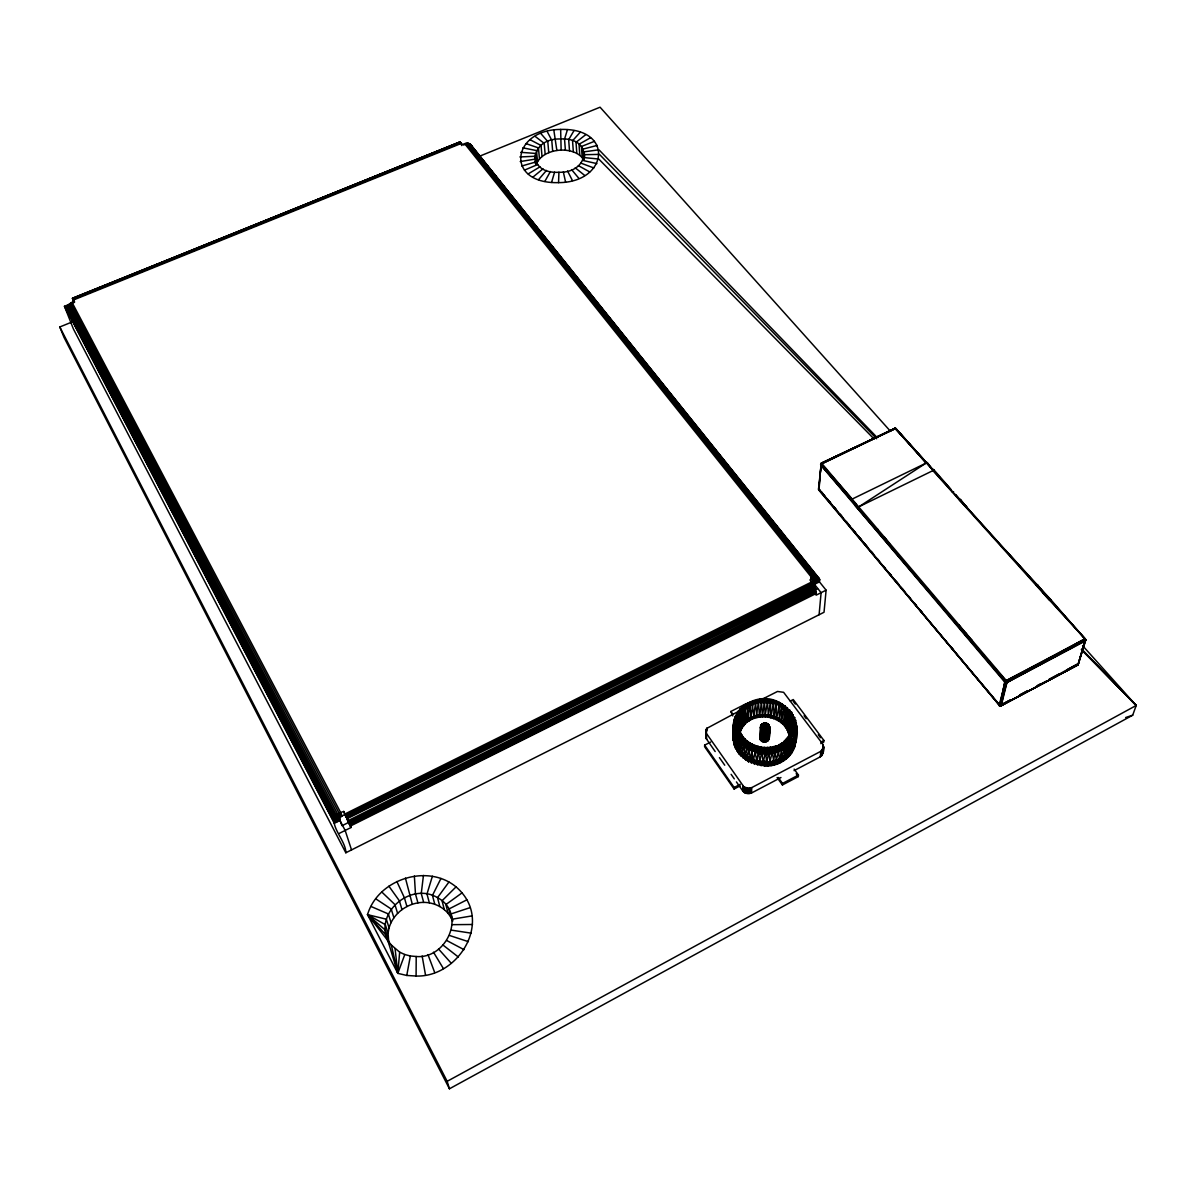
<?xml version="1.0" encoding="UTF-8"?>
<svg xmlns="http://www.w3.org/2000/svg" width="1196" height="1196" viewBox="0 0 1196 1196"><rect width="100%" height="100%" fill="white"/><g stroke="black" fill="none" stroke-linecap="round" stroke-linejoin="round"><path stroke-width="1.5" d="M710.663 742.043L704.638 745.138L704.623 746.723L734.105 789.031L740.204 785.847M715.178 751.551L706.208 738.56L706.567 728.514L740.189 710.469M733.91 739.128L735.136 738.366L733.596 737.708L734.105 730.263L737.259 728.215L739.337 729.964C744.286 744.525 762.51 750.924 776.339 745.781L778.506 751.118L776.383 760.447L777.908 759.879C819.514 741.042 786.983 681.645 747.575 703.263C729.859 712.323 728.065 740.264 742.208 753.226C753.644 763.616 772.242 765.096 784.995 756.231L786.878 746.483L793.008 739.756L796.252 731.683L796.641 728.827L792.066 725.195C791.812 710.035 775.546 700.019 761.463 701.648C741.625 702.216 733.327 724.582 738.56 741.565L739.337 729.964L738.41 722.13L737.02 720.47C742.641 688.732 798.599 697.178 793.247 729.47C786.669 759.983 733.028 751.895 737.02 720.47L738.799 719.558L738.455 715.507L735.45 716.165L733.342 734.852L733.596 724.522L737.02 720.47L733.866 721.681L733.432 731.997L735.017 733.462L733.552 732.984L735.136 727.497L739.92 720.201L735.091 729.097L733.238 737.409L733.552 732.984L735.121 732.386L738.859 723.161L738.022 722.474L736.377 726.525L736.422 724.911L738.859 723.161L736.138 727.646L734.972 732.939L733.387 733.417M416.088 976.026C456.498 977.581 490.27 926.078 462.03 892.889C435.538 861.135 378.908 876.115 367.531 914.641L397.82 973.35L406.76 975.458L416.088 976.026L416.208 956.501C446.885 959.297 467.202 913.475 437.527 897.658C410.557 881.482 373.182 913.445 388.55 942.313M706.687 739.397L706.238 733.013M733.596 737.708L733.671 727.407L738.41 722.13L737.947 736.362L738.38 724.761L736.781 723.042L733.596 724.522L733.432 731.997M743.867 711.471L744.914 704.893L746.977 705.326L745.586 708.256L743.583 725.793L741.55 725.329L742.163 727.856L740.189 727.602L741.027 730.068L739.158 729.994L740.189 732.386C747.037 709.931 784.397 712.681 789.061 735.211L790.855 735.525C787.312 710.618 746.125 706.806 738.709 731.234L738.799 719.558L737.588 717.944L734.494 718.886L733.881 729.171L735.39 730.263L734.972 732.939L733.656 730.577L735.704 729.739L734.18 730.203L733.238 737.409M763.018 741.849L763.601 731.085L762.405 727.542C761.254 716.419 776.847 730.203 765.216 731.309C754.198 730.382 765.754 716.838 769.581 726.57L768.146 740.623L765.44 742.013L762.271 741.565L760.103 739.457L759.968 736.706M738.56 741.565L738.68 727.377L736.856 725.628L733.671 727.407C736.392 751.357 769.207 760.925 786.878 746.483L783.963 741.55L789.36 735.316L792.066 725.195L796.327 723.072L795.983 736.288L795.774 739.143L794.144 739.726L793.725 731.578L791.094 725.165L793.247 714.804L787.73 712.681L785.936 724.582L784.621 726.136L786.789 725.688L787.73 712.681L789.046 711.994L791.573 712.278L791.767 722.474L795.833 733.417L794.279 735.884L794.144 739.726L795.878 737.708L794.234 738.65L795.729 740.115C795.624 755.932 779.493 766.89 764.648 766.008C750.998 762.57 734.583 754.975 733.357 738.68L734.942 737.812M738.56 748.277L739.397 749.458L737.155 749.698L737.11 751.282L735.704 747.066L737.842 746.992L738.56 748.277L737.155 749.698L738.874 753.779L735.704 747.066L739.382 748.681L738.934 752.194L740.937 756.096L740.997 754.512L743.389 753.943L743.329 756.649L745.841 760.148L745.781 755.11L740.234 750.64L738.874 753.779L748.636 761.822L751.791 757.232M787.73 712.681L787.581 726.824L786.176 728.229L788.254 728.005L787.431 730.457L789.45 730.427L788.403 732.804L790.661 734.224L789.061 735.211L789.405 737.648L791.034 738.141M826.107 590.181L816.076 595.189L815.074 587.954L809.991 579.896C812.727 577.444 821.263 575.47 819.439 581.854L826.107 590.181L824.029 612.262L345.823 852.778L73.419 328.99L64.449 306.281L73.958 302.453M705.804 731.19L705.909 737.663L705.879 730.263L706.208 738.56M764.603 760.581L764.648 766.008L764.767 762.271L763.706 761.418L755.334 760.716L744.42 754.885L743.269 758.234L740.997 754.512L741.251 751.791L738.934 752.194M787.716 747.65L787.85 737.573L791.259 742.193L791.483 749.847L790.078 749.877L793.068 747.336L794.428 737.185L790.556 732.909L789.225 745.243M792.754 745.003L791.976 746.648L794.308 744.704L794.428 737.185L790.317 736.751L789.36 735.316L788.747 738.934L793.008 739.756L793.068 747.336M746.872 756.709L745.9 758.563L748.636 761.822L748.397 756.844L744.674 755.259L743.822 739.95L745.213 739.292L745.571 747.919M787.431 730.457L788.926 729.186L789.255 714.999L791.573 712.278L790.9 721.233L791.767 722.474M746.364 705.147L746.424 703.532L730.846 711.485L732.834 715.926M748.831 757.83L748.397 756.844L749.533 758.294L748.711 760.252L751.611 763.242L751.208 758.309L747.38 757.068L745.781 755.11L746.02 756.156M794.069 770.628L820.262 756.859C824.149 754.257 824.582 747.799 822.594 743.882L783.604 692.305L777.505 691.467L760.028 700.318M735.704 747.066L737.17 745.781L736.601 744.39L734.583 744.331L735.66 748.651L734.583 744.331L736.108 743.179L735.69 741.714M735.136 727.497L735.091 729.097L736.422 724.911L737.842 724.731L735.241 725.105L736.288 728.11L735.39 730.263L734.284 727.796L736.616 727.183L735.136 727.497L734.135 731.788L734.18 730.203L736.288 728.11L735.136 727.497L737.424 725.568L736.527 722.519L738.59 722.743L738.126 720.082L740.249 720.5M734.105 789.031L734.15 787.491L704.638 745.138M789.076 745.332L789.36 735.316L787.91 747.575M737.977 724.088L738.022 722.474M790.317 732.954L788.403 732.804L789.958 731.668L790.451 717.436L793.247 714.804L792.365 728.528L794.189 739.457M788.837 751.417L788.373 755.648L792.006 752.583L792.126 750.998L790.078 749.877L792.275 748.591L790.556 749.1L790.272 755.005C782.079 760.985 772.033 765.963 761.389 764.199L760.477 761.075L761.583 762.046C770.553 763.093 780.091 760.566 786.774 754.332L788.373 755.648L788.254 757.232L786.056 757.681L783.903 755.947L787.431 754.317L789.211 744.435L786.056 739.651L784.8 742.791L789.211 744.435L789.599 752.179L788.284 752.105L790.541 751.013M558.547 182.629C608.121 182.569 614.744 127.867 560.655 129.437C511.454 129.527 504.428 184.049 558.547 182.629L558.936 172.284C589.658 173.136 593.754 137.121 560.251 138.975C529.679 138.153 525.433 174.093 558.936 172.284M780.973 777.52L751.507 793.008L745.198 793.053L742.791 791.019L743 785.593L706.716 733.851M743.464 791.812L743 785.593M788.792 752.209L790.392 753.42L792.126 750.998L795.22 744.555L795.729 740.115L795.43 734.389L793.322 731.19L795.639 720.231L790.451 717.436L788.926 729.186M744.271 792.5L743.673 786.385M747.306 719.558L747.201 722.16L745.138 721.278L745.272 723.879L744.106 722.205L743.628 710.2L744.779 707.015L742.477 706.761L741.281 715.059M749.533 758.294L754.183 759.52L755.334 760.716L754.736 764.379L751.686 761.658L754.168 760.297L754.811 762.794L757.98 765.231L753.555 746.409L755.259 745.586L755.678 752.239M791.931 747.455L792.126 750.998L794.488 747.336L795.594 741.714L795.759 737.259L793.965 733.925L796.327 723.072L791.333 719.977L794.607 717.465L789.255 714.999L787.581 726.824L785.428 727.168L786.789 725.688M560.655 129.437L561.133 150.083C569.595 149.904 579.372 152.4 583.947 160.159L583.2 149.052L597.253 145.404M705.849 735.824L706.133 729.366L705.79 736.751M749.713 788.269L749.473 793.681L748.606 788.358L744.48 787.073L745.198 793.053L745.407 787.626L746.214 793.456L746.424 788.029L747.291 793.696L747.5 788.284L748.382 793.77L748.606 788.358L751.761 787.596L820.83 751.312L823.61 747.53M750.535 793.426L750.774 788.015M794.234 738.65L795.983 736.288L796.656 725.942L791.916 727.826L790.048 744.57L790.556 732.909L790.317 736.751L793.008 739.756L791.483 749.847M738.799 719.558L738.156 733.776L738.425 732.505M751.507 793.008L751.761 787.596M768.908 739.397L768.385 736.003C772.033 729.889 768.535 719.274 761.299 724.746L760.477 740.1M771.555 761.568L761.583 762.046L761.299 765.769L758.055 763.646L758.428 761.523L757.292 760.447L758.189 761.239M764.767 762.271L766.965 761.448L767.967 762.196L768.011 765.933L764.737 764.438L763.706 761.418L768.236 761.942M759.849 738.784L760.551 725.957L764.872 723.117L768.206 724.372L766.771 727.138L763.781 727.377C754.452 725.494 771.883 719.409 769.163 729.276L762.405 727.542L767.727 724.791C771.091 725.374 769.088 730.412 765.889 727.691L763.526 723.326M760.103 739.457L760.865 725.329C770.03 717.764 771.39 733.312 768.594 740.04M760.97 740.668L761.852 724.253M761.583 741.161L762.719 723.595L767.025 723.55L768.849 725.045L768.475 734.254M762.271 741.565L763.212 723.55M763.601 730.517L764.274 723.296M763.825 742.028L764.797 723.296L769.686 727.258L769.073 738.709M764.633 742.088L765.216 731.309L768.146 725.673M765.231 730.502L765.53 723.296M765.44 742.013L765.844 729.381L767.204 728.229L762.345 723.939M766.023 730.666L766.412 723.52M766.232 741.834L766.726 723.64M766.95 741.535L767.847 724.208M767.608 741.116L768.46 724.686M768.146 740.623L768.729 729.844L767.04 725.344M738.709 731.234L739.621 713.16L736.751 713.578L734.673 726.421L736.138 727.646L737.424 725.568L736.422 724.911M767.473 723.894L763.153 728.259L760.432 728.035L761.942 725.733L767.189 726.271L768.505 727.362L768.176 730.352L766.576 729.739L765.889 727.691L762.151 730.397L761.987 726.66L764.932 723.475M767.967 762.196L770.179 761.164L771.106 761.837L771.315 765.56L768.101 764.364L766.561 762.061L765.425 748.905L764.304 747.485L762.36 748.696L759.834 761.583L758.608 752.493L756.395 747.44L758.189 746.513L761.972 753.046L763.183 761.987L763.706 761.418M766.561 762.061L768.744 753.196L765.425 748.905L767.398 747.515L772.093 752.807L769.91 761.837L768.475 748.831L770.463 747.231L771.48 748.487L774.545 764.857L771.42 763.975L770.179 761.164M771.42 763.975L773.334 760.581L774.784 760.88M795.774 739.143L796.252 731.683L791.916 727.826L790.72 742.028L791.872 722.578L795.639 720.231L795.325 730.562L793.725 731.578L795.729 740.115L792.38 726.166L791.064 725.957L794.742 731.563L795.759 737.259L794.249 736.691M776.383 760.447L774.425 747.859L781.631 743.209L784.307 748.292L782.319 757.905L777.146 760.237L777.669 763.87L774.649 763.287L776.383 759.714L774.186 761.179M780.868 758.608L779.239 759.34L780.734 761.03L783.395 761.06L784.546 755.438L786.206 755.274L783.903 755.947L784.995 756.231L784.307 748.292L779.074 744.63L777.265 746.962L781.496 749.847L782.319 757.905L779.971 759.026L780.629 762.6L777.774 762.301L776.339 760.507M741.027 730.068L739.591 728.768L741.086 710.962L738.366 711.127L737.259 721.263L735.809 723.774L737.214 725.135L738.59 722.743L737.259 721.263L736.751 713.578L741.086 710.962L742.312 724.223L743.583 725.793L743.209 723.206M794.144 769.118L798.45 775.038L798.315 776.593L782.423 784.98L782.528 783.425L778.252 777.475M790.885 740.743L789.42 740.115L791.049 739.442L792.066 725.195L791.184 735.166M823.027 753.076L823.401 748.442M739.517 742.447L740.339 732.475L737.977 730.756L734.897 733.088L734.209 740.548L734.105 730.263L738.38 724.761L738.082 738.964L738.68 727.377L734.897 733.088L735.166 743.329L736.616 743.703M742.163 727.856L740.802 726.421L742.806 708.899L740.279 708.839L739.008 718.901L737.259 721.263M818.498 489.239L821.308 463.226L895.356 428.183L1085.415 638.948L1078.074 664.722L1000.11 706.103L818.632 488.686L819.828 490.076L818.752 489.986L818.498 489.239L1000.11 706.103L1078.074 664.722L1085.789 639.935L1050.895 599.764L1005.148 549.771M819.26 486.518L819.858 479.447M820.441 472.375L821.308 463.226L895.356 428.183L939.593 477.219M388.072 933.299L385.321 924.643L367.531 914.641L386.338 935.436L397.82 973.35L399.658 952.166L391.316 945.004L367.531 914.641L386.338 919.201L389.074 927.887L388.072 933.299L388.76 942.269M815.268 589.718L814.506 582.138L811.023 577.773M764.394 731.264L764.588 729.381L762.196 724.372M819.096 614.744L821.099 592.678L812.114 581.435M339.335 833.358L350.981 827.527L343.76 811.441C320.633 818.393 346.272 838.68 345.823 852.778M735.017 733.462L734.18 730.203L735.48 730.741M742.312 724.223L743.628 710.2L742.806 708.899L738.366 711.127L739.008 718.901L740.025 717.809M790.048 744.57L791.408 730.397L796.641 728.827L795.983 736.288L794.338 737.02L795.908 734.852L794.279 735.884M706.851 730.92L707.165 727.751M740.847 743.224L741.655 734.897L738.993 733.223L736.033 735.839L735.166 743.329M820.262 756.859L820.83 751.312M821.129 756.306L821.697 750.759M761.613 724.417L761.06 729.336L764.124 728.723L766.247 723.311M821.846 755.633L823.64 746.588L823.057 752.135M823.282 747.5L822.893 751.193L823.117 744.734M790.317 701.065L793.247 699.555L823.924 740.488L823.76 742.073L820.785 743.628M742.357 745.542L743.299 737.17L740.324 735.6L737.513 738.485L736.467 746.005L737.857 746.244M768.251 732.131C770.119 727.332 767.264 725.314 769.581 726.57M895.101 428.602L821.159 463.555L818.752 489.986L1000.11 706.103L1078 664.871L1085.714 639.696L1043.51 593.575L1037.261 584.62L1036.035 585.248L932.895 470.611L927.304 462.493L850.954 499.674L820.77 465.05L821.308 463.226L895.819 428.452L931.116 467.8L895.101 428.602L820.531 464.511M749.533 706.701L750.43 701.888L751.955 702.62L750.206 705.012L747.201 722.16L746.169 720.366L747.784 706.522L749.384 703.861L747.575 703.263L746.738 708.137M789.958 731.668L791.333 719.977L790.661 734.224L791.872 722.578L796.656 725.942L795.833 733.417L794.204 734.284L795.579 731.982L793.995 733.118M794.308 744.704L795.519 734.479L791.408 730.397L791.603 734.419L795.519 734.479L795.22 741.969L796.252 731.683L792.589 731.997M423.444 875.427L421.261 893.547L423.683 902.397C435.793 902.307 448.231 909.379 452.507 921.04M744.166 747.724L745.213 739.292L741.939 737.857L739.292 740.982L738.082 748.576L741.251 751.013L740.01 750.998L739.292 740.982L740.324 735.6L741.655 734.897L741.864 743.643M789.838 716.658L789.599 709.901L785.922 710.514L784.008 722.519L780.779 722.429L783.843 708.54L785.249 707.883L784.86 705.745L783.006 706.103L782.154 703.995L779.015 705.221L776.862 717.6L773.513 718.467L772.691 716L770.822 717.63L769.79 715.253L768.041 717.062L770.538 702.157L766.472 699.286L765.619 702.844M786.729 746.274L787.85 737.573L786.893 740.952L791.259 742.193L789.599 752.179M743 711.56L742.477 706.761L746.977 705.326L749.354 720.65L749.698 718.078M746.483 748.008L747.41 741.221L743.822 739.95L741.37 743.314L740.01 750.998M784.606 750.012L786.056 739.651L786.056 748.113M967.355 507.792L962.675 502.709L1085.46 639.292L1078 664.871L1000.992 705.969L999.094 705.565L1005.537 680.987L1084.473 639.098L1085.789 639.935M748.831 749.772L749.832 742.925L745.945 741.879L743.733 745.467L742.208 753.226L743.389 753.166L742.193 752.852L740.997 754.512M782.692 750.101L783.963 741.55L779.956 745.811L781.496 749.847L779.971 759.026M751.387 751.297L752.463 744.39L748.292 743.613L744.674 755.259M780.569 749.997L781.631 743.209L781.81 750.086M752.508 705.535L753.45 700.781L755.588 702.785L756.859 717.51L757.875 715.163L759.595 716.987L761.463 701.648L763.422 700.213L763.153 699.212L766.427 700.273L767.533 701.693L768.31 714.954M754.407 750.834L755.259 745.586L750.834 745.138L747.38 757.068L745.945 741.879L747.41 741.221L747.829 749.772M777.983 751.342L779.074 744.63L779.329 751.566M775.501 717.017L773.513 718.467L776.324 703.936L780.569 704.534L779.254 702.5L777.953 703.173L776.204 701.26L775.202 702.067L769.775 699.645L767.533 701.693L765.32 714.64L762.405 716.733L764.498 701.529L766.472 699.286L766.935 702.934M756.993 753.585L758.189 746.513L753.555 746.409L750.281 758.608L748.397 756.844M775.232 752.419L776.339 745.781L776.653 752.792M779.448 719.005L781.541 706.761L783.006 706.103L779.015 705.221L779.448 719.005L778.521 720.874L780.644 719.828L780.779 722.429L782.932 721.592M759.983 754.302L761.224 747.141L759.34 748.203L756.545 760.895M772.332 753.226L773.453 746.663L778.506 751.118L779.433 759.325M763.033 754.721L764.304 747.485L764.782 754.826M771.256 715.552L773.483 702.904L775.202 702.067L770.538 702.157L770.822 717.63M766.113 754.84L767.398 747.515L767.847 754.766M769.327 753.719L770.463 747.231L770.882 754.407M64.449 306.281L67.664 312.44C64.464 307.477 69.712 302.439 74.436 301.467L72.537 298.223L459.683 142.04L462.613 144.641C466.171 141.92 472.764 143.146 472.076 148.588M406.76 975.458L410.363 955.993L416.208 956.501M1085.206 641.056L1085.714 639.696L1085.206 641.056L1006.972 682.512L1004.715 682.049L820.77 465.05L821.308 463.226M764.588 729.381L766.8 731.055L767.922 728.304M789.958 720.022L791.573 712.278M755.947 703.084L756.605 699.974L760.447 700.422L761.463 701.648L762.315 714.61M1004.715 682.049L1000.11 706.103M820.964 464.526L1005.537 680.987L1006.225 682.542L1000.992 705.969L999.094 705.565L1001.216 705.715L1006.972 682.512L1006.21 680.524L821.622 463.241L820.77 465.05M788.553 714.61L789.599 709.901L789.046 711.994L785.922 710.514L785.936 724.582L782.812 724.193L784.008 722.519L783.843 708.54L787.282 709.856L787.357 707.718L781.541 706.761L781.84 720.65M759.161 702.515L759.849 699.436L763.422 700.213L764.498 701.529L765.231 716.763L766.815 714.789L768.041 717.062M745.497 709.766L744.914 704.893L749.384 703.861L751.701 719.349L752.284 716.838M762.301 702.844L763.153 699.212L763.616 702.814M786.25 712.487L787.357 707.718L787.701 714.401M773.199 761.299L775.367 752.12L771.48 748.487L773.453 746.663L773.827 753.749M783.709 710.588L784.86 705.745L785.294 712.368M754.183 759.52L753.345 759.894L756.395 747.44M768.923 703.158L769.775 699.645L770.149 702.74M781.347 707.27L782.154 703.995L782.543 708.899M762.839 730.801L763.153 728.259L762.614 729.171M1085.415 638.948L1006.942 681.944L1000.469 705.894L925.704 617.121M772.182 703.771L773.035 700.318L773.393 703.457M775.367 704.653L776.204 701.26L776.533 704.459M763.183 761.987L765.365 753.271L761.224 747.141L761.717 754.571M778.432 705.834L779.254 702.5L779.553 705.73M765.216 731.309L764.124 728.723M551.565 182.435L554.585 172.164M432.384 876.234L426.987 894.01L429.349 902.845M567.457 129.602L564.542 139.095L565.394 150.188M748.203 708.211L747.575 703.263L751.955 702.62L754.213 718.303L755.02 715.851M751.686 761.658L752.359 759.639M71.88 322.068L59.8 326.971L63.941 337.242L449.442 1088.794L1132.702 715.193L1136.2 705.476L1082.589 645.646M391.316 945.004L397.82 973.35L404.786 954.528L410.363 955.993M389.074 927.887C393.305 912.907 408.285 902.382 423.683 902.397M819.185 490.151L818.692 489.343L819.454 489.493M780.734 761.03L782.02 757.128L783.649 757.068L781.362 757.531L783.515 759.475L785.951 759.266L786.774 754.332L784.486 756.246M761.553 729.904L762.405 728.349M790.511 749.907L791.573 747.515M536.271 164.465C539.994 154.628 551.371 150.517 561.133 150.083M466.754 143.266L814.82 577.743L812.996 581.824L812.219 582.123L812.518 578.64L464.736 143.789M749.354 720.65L750.953 717.391L752.822 703.771L754.676 701.633L750.43 701.888L750.879 705.251M777.774 762.301L779.239 759.34M440.965 878.462L432.459 895.4L434.776 904.236M350.981 827.527L346.347 816.449L813.19 584.171M815.896 577.519L812.996 581.824L815.896 577.519L467.726 143.221M759.595 716.987L760.82 714.745L762.405 716.733L763.81 714.625M544.838 181.418L550.384 171.536M760.686 728.708L761.732 727.422M574.035 130.558L568.668 139.693L569.505 150.801M814.82 577.743L812.219 582.123L813.684 578.116L465.752 143.445M751.701 719.349L753.615 716.284L755.588 702.785L757.517 700.901L756.605 699.974L757.083 703.442M448.904 882.05L437.527 897.658L439.814 906.493M786.893 538.634L819.574 579.357L813.669 581.734L816.868 577.444L468.638 143.326M760.327 727.332L763.108 726.615M754.213 718.303L756.425 715.432L758.488 702.067L760.447 700.422L759.849 699.436L760.327 702.979M761.463 726.361L763.392 724.821M470.207 143.983L819.38 578.7L814.192 581.839L817.72 577.533L469.475 143.595M768.101 764.364L770.134 761.942M538.574 179.609L546.482 170.415M580.195 132.263L572.54 140.769L573.347 151.877M926.93 589.479L854.706 505.086L855.798 503.725L850.954 499.674L821.099 463.809L852.165 499.076M927.438 588.925L957.787 625.643L959.057 624.985L965.68 634.015L972.318 640.622L971.062 641.28L965.157 634.568L966.338 633.566L971.062 641.28L1006.942 681.944L1085.37 640.368L1085.056 638.873M890.706 545.63L884.487 537.154L883.261 537.751L1004.999 681.541L1006.075 681.84L1084.473 639.098M813.669 581.734L817.72 577.533M764.737 764.438L766.92 762.226M737.588 717.944L733.866 721.681L733.881 729.171M456.005 886.909L442.057 900.752L444.299 909.558M791.094 725.165L792.529 723.759L791.782 726.361L793.725 731.578L794.892 729.171L793.352 730.397M814.192 581.839L818.438 577.773M763.601 731.085L766.576 729.739M343.76 811.441L344.747 814.536L340.875 816.569L339.44 818.961L341.996 825.688M792.395 727.736L793.875 726.421L792.918 728.932L794.473 727.766L794.607 717.465L793.277 725.06L791.064 725.957L794.742 731.563L795.43 734.389L793.965 733.925M761.389 764.199L763.676 762.196M532.982 177.068L542.984 168.845M585.756 134.67L576.024 142.294L576.816 153.402M758.055 763.646L760.432 761.852M462.03 892.889L445.884 904.565L448.096 913.355M811.097 578.251L814.596 582.616L819.574 579.357M858.758 506.85L926.123 463.076L895.819 428.452L894.174 428.602M754.811 762.794L757.247 761.224M459.683 142.04L72.552 298.611L73.27 300.674M528.213 173.883L539.994 166.857M761.149 727.153L761.987 726.66M590.54 137.734L579.028 144.223L579.791 155.331M449.442 1088.794L447.169 1081.319L1136.2 705.476L1081.692 649.099M1006.972 682.512L1085.37 640.368M1019.68 694.936L1027.842 690.585M1037.65 685.353L1040.924 683.619M1049.086 679.253L1058.894 674.036M1067.056 669.685L1076.863 664.453L1078 664.871L1077.506 664.019L1049.535 679.448M895.356 428.183L894.518 428.198M770.538 702.157L772.347 701.2M1085.116 639.606L1005.537 680.987M782.528 783.425L798.45 775.038M1019.859 695.011L1028.097 690.69M1036.349 686.369L1046.231 681.182M766.771 727.138L769.013 727.093M734.15 787.491L740.264 784.292M820.949 742.043L823.924 740.488M466.829 899.855L448.904 909.005L451.101 917.766M816.106 591.557L349.845 824.223L347.647 820.426L349.396 823.102L815.881 590.42M816.225 593.47L350.488 826.002L347.872 821.024L350.219 825.195L816.225 592.573M811.665 581.989L345.061 813.923L346.063 817.003L344.747 814.536M812.428 583.02L345.704 815.134L346.063 817.003M814.596 582.616L819.604 580.12L810.26 568.489M334.147 823.386L339.948 820.501L345.166 830.443L351.534 849.908M814.446 584.351L819.439 581.854M346.347 816.449L347.019 817.81L813.878 585.397M814.521 586.668L346.93 818.767M349.396 823.102L347.318 819.649L348.29 820.561L815.074 587.954M815.523 589.209L348.873 821.861L347.318 819.649M342.848 825.315L348.365 822.564M814.327 590.211L817.511 588.626M876.489 529.768L877.7 529.155M952.39 492.274L953.586 491.691M950.76 489.104L934.091 470.043L857.547 507.433L855.798 503.725M822.026 463.585L895.146 428.198L926.123 463.076M748.711 760.252L751.193 759.086M793.068 744.062L794.757 743.329M524.431 170.161L537.617 164.54M479.237 156.347L600.063 107.206L890.572 431.382M73.943 301.571L72.493 298.312L460.056 142.055M460.505 142.279L72.911 298.671L74.152 301.601M79.639 296.324L88.295 292.826M91.763 291.435L109.09 284.439M121.215 279.55L126.417 277.442M133.339 274.646L138.542 272.553M141.995 271.163L150.666 267.665M154.135 266.26L167.993 260.668M171.462 259.278L180.118 255.78M183.586 254.374L188.774 252.281M192.242 250.876L200.913 247.393M211.303 243.192L218.24 240.396M225.162 237.6L230.365 235.507M233.833 234.102L242.489 230.604M245.957 229.213L251.145 227.105M275.409 217.328L280.611 215.22M284.065 213.83L292.736 210.332M296.189 208.926L318.719 199.837M325.656 197.041L330.844 194.948M337.78 192.152L342.968 190.059M346.436 188.654L355.107 185.156M358.561 183.765L372.434 178.174M377.622 176.066L384.559 173.271M388.027 171.88L393.215 169.787M396.683 168.382L405.339 164.884M408.808 163.493L422.666 157.902M427.869 155.794L434.791 152.998M438.259 151.608L446.93 148.11M450.384 146.704L459.055 143.206M74.257 301.781L73.225 299.209L460.998 142.698L461.701 145.568M461.551 143.311L73.614 299.927L74.541 302.304M463.6 144.985L467.83 143.281M594.412 141.337L581.435 146.495L582.198 157.603M745.9 758.563L748.382 757.606M791.976 746.648L793.681 746.02M1043.51 593.575L1044.467 593.455L1037.261 584.62M66.677 308.673L333.624 820.022L339.574 818.004L337.84 814.7M761.628 725.299L760.925 725.538C759.281 730.995 769.327 732.386 769.342 726.734L768.654 726.301M470.237 907.585L451.027 913.938L452.776 920.92M1125.63 717.54L1132.702 715.193M743.329 756.649L745.766 755.887M782.812 724.193L784.98 723.55M521.74 166.005L535.913 161.953M333.624 820.022L339.44 818.961L336.838 814.013M786.818 753.525L788.508 753.241M452.178 919.201L472.136 915.882M520.215 161.55L534.926 159.173M67.29 306.565L334.686 817.87L340.098 817.272L338.363 813.968M765.35 724.178L762.943 724.118M519.886 156.945L534.702 156.287L535.404 163.673M584.56 154.688L599.48 154.389L876.653 438.738M761.508 724.851L762.271 724.836M452.312 924.672L472.48 924.493M334.686 817.87L339.574 818.004L334.028 818.961L66.871 307.611M520.768 152.326L535.225 153.402L536.092 162.626M584.096 157.588L598.777 159.038L873.379 438.244M1006.075 681.84L1006.942 681.944M786.221 754.123L787.431 754.317L786.878 746.483L782.483 744.42L783.963 741.55L784.083 750.071M451.43 930.144L471.209 933.164M761.583 762.046L755.334 760.716M735.121 738.979L733.357 738.68L734.538 745.93L733.791 741.52L735.361 740.518L733.357 738.68L733.746 743.12L733.791 741.52L736.108 743.179M522.816 147.826L536.496 150.576L537.527 161.654M68.725 304.591L336.659 815.687L340.875 816.569L70.818 303.022M792.365 728.528L793.725 728.812L794.742 731.563L793.322 731.19M582.886 160.443L596.894 163.613M449.547 935.481L468.369 941.656M525.956 143.595L538.454 147.9L539.471 158.978M740.234 750.64L741.251 751.013M580.972 163.164L593.844 167.948M370.954 906.448L388.326 913.938L391.032 922.654M336.659 815.687L340.098 817.272L335.568 816.763L67.918 305.548M399.658 952.166L404.786 954.528M530.097 139.723L541.04 145.464L542.042 156.556M446.706 940.505L464.033 949.669M794.622 745.736L793.023 744.869L793.531 748.427M578.386 165.646L589.733 171.94M734.583 744.331L737.17 745.781M339.141 813.265L340.875 816.569L337.93 814.655L69.712 303.739M375.768 898.839L391.212 909.02L393.903 917.766M792.26 727.781L793.725 728.812L792.38 726.166M999.019 705.251L999.662 705.715L1004.999 681.541L1006.225 682.542M930.473 467.322L934.091 470.043M535.12 136.359L544.195 143.341L545.182 154.434M443.013 945.064L458.307 956.994M764.797 727.781L765.844 729.381M575.231 167.814L584.68 175.438M367.531 914.641L385.321 930.114L388.087 938.74M966.338 633.566L957.787 625.643L965.157 634.568M1044.093 593.365L1050.895 599.764L1049.669 600.407L1036.035 585.248M381.808 892.022L394.934 904.595L397.595 913.355M768.505 727.362L769.477 728.633M1081.289 649.637L1136.2 705.476L1081.707 649.458M876.668 437.033L598.957 149.799L584.246 151.802L584.62 157.364M944.436 482.601L949.28 487.983M955.32 494.71L958.953 498.747M438.558 949.011L451.37 963.378M955.529 494.546L960.283 499.988M540.861 133.563L547.798 141.577L548.755 152.669M830.577 502.903L826.989 498.627L830.532 502.918M834.15 507.179L836.542 510.034L834.105 507.209M840.115 514.31L842.507 517.165M846.095 521.441L849.668 525.717M852.06 528.572L855.633 532.848M861.613 539.979L858.025 535.703L861.464 540.039M865.186 544.255L867.578 547.11M871.151 551.386L873.543 554.241L870.987 551.446M877.131 558.517L879.509 561.373M883.097 565.648L885.474 568.504M889.062 572.779L891.454 575.635M896.223 581.331L898.615 584.186M902.188 588.462L904.58 591.317M908.153 595.593L910.545 598.449M914.133 602.724L916.51 605.58M920.098 609.855L922.49 612.711M951.134 646.931L953.526 649.772M571.598 169.623L578.849 178.339M840.055 514.34L842.433 517.195M846.006 521.471L849.564 525.762M851.956 528.617L855.514 532.893M863.841 542.894L867.414 547.17M876.937 558.592L879.314 561.447M882.887 565.723L885.264 568.578M888.837 572.869L891.214 575.725M894.772 580L898.346 584.291M900.723 587.131L904.296 591.422M907.869 595.698L910.246 598.553M913.819 602.844L916.196 605.699M919.769 609.975L922.146 612.83M471.658 145.912L638.604 353.911M640.951 356.812L784.546 535.718M471.837 146.749L496.355 177.292M498.687 180.192L501.019 183.108M503.352 186.023L505.684 188.923M509.182 193.289L511.514 196.189M513.846 199.104L516.194 202.019M518.526 204.92L544.195 236.913M552.358 247.094L554.69 250.009M557.037 252.909L559.369 255.824M561.701 258.725L593.201 297.998M601.379 308.179L603.711 311.08M606.043 313.995L608.375 316.895M610.708 319.81L641.056 357.619M655.049 375.066L657.396 377.981M659.729 380.881L662.061 383.796M664.393 386.712L690.062 418.705M698.24 428.886L700.572 431.786M702.904 434.701L706.402 439.067M708.735 441.967L711.067 444.882M713.399 447.782L736.751 476.875M747.246 489.956L749.578 492.872M751.91 495.772L754.242 498.687M756.59 501.587L785.757 537.946M800.931 556.858L803.264 559.758M805.596 562.673L807.928 565.588M793.127 701.17L795.325 704.085M804.071 715.776L806.254 718.691M818.288 734.763L820.471 737.693M796.162 773.633L798.315 776.593M730.846 711.485L732.879 714.326M777.086 777.535L782.423 784.98M388.909 886.191L399.359 900.782L401.976 909.573M773.289 761.374L774.649 763.287M719.424 757.621L724.746 765.216M731.115 774.32L734.299 778.88M736.422 781.915L742.791 791.019M751.806 759.251L750.281 758.608L748.292 743.613L749.832 742.925L750.206 749.713M822.011 749.444L822.534 750.296M433.49 952.21L443.417 968.611M767.204 728.229L767.757 729.141M347.647 820.426L350.219 825.195M340.875 816.569L339.335 813.714L341.847 815.971L340.845 812.891L72.044 302.424M547.155 131.455L551.76 140.246L552.687 151.339M334.521 816.689L337.123 821.652M66.707 309.704L333.49 820.994L339.44 818.961L333.624 821.861L66.961 310.676M59.8 326.971L447.169 1081.319M567.577 170.998L572.421 180.551M74.242 302.424L72.702 299.12L74.152 302.199M347.019 817.81L348.29 820.561M72.493 298.312L73.943 301.347M396.863 881.512L404.368 897.688L406.924 906.493M73.225 299.209L74.406 302.065M766.008 723.625L766.367 724.567M427.959 954.572L434.701 972.542M766.995 728.992L767.533 730.756M388.356 940.445L389.448 943.883M412.306 904.236L405.429 878.103M417.942 902.86L415.475 894.025L414.369 876.055M553.823 130.065L556.858 150.472M563.316 171.895L565.573 182.001M422.143 956.008L425.507 975.039M778.521 720.874L778.162 718.303L776.084 719.544L776.324 703.936L777.953 703.173L773.483 702.904L774.126 716.434M753.914 704.205L753.45 700.781L757.517 700.901L758.488 702.067L759.34 714.879M753.345 759.894L750.834 745.138L752.463 744.39L752.867 751.103M395.114 948.951L397.82 973.35M740.892 715.148L740.279 708.839L744.779 707.015L746.169 720.366M742.208 753.226L741.37 743.314L741.939 737.857L743.299 737.17L743.643 747.605M758.189 746.513L758.623 753.091M738.082 748.576L737.513 738.485L738.993 733.223L740.339 732.475L740.474 743.045M735.809 723.774L735.45 716.165L739.621 713.16L740.578 714.61L740.802 726.421M736.467 746.005L736.033 735.839L737.977 730.756L739.337 729.964L739.367 742.327M734.673 726.421L734.494 718.886L738.455 715.507L739.532 717.032L739.591 728.768M765.201 728.872L765.231 729.964M791.034 736.826L791.049 739.442M1009.873 700.168L1001.71 704.519L1009.962 700.198M960.567 499.435L959.371 500.033L966.981 507.687L960.567 499.435M824.597 495.772L821.024 491.496L824.582 495.787M339.948 820.501L337.332 815.552L339.948 820.501M341.847 815.971L340.098 812.682L341.847 815.971M733.312 740.264L733.283 735.809L733.312 740.264"/></g></svg>
